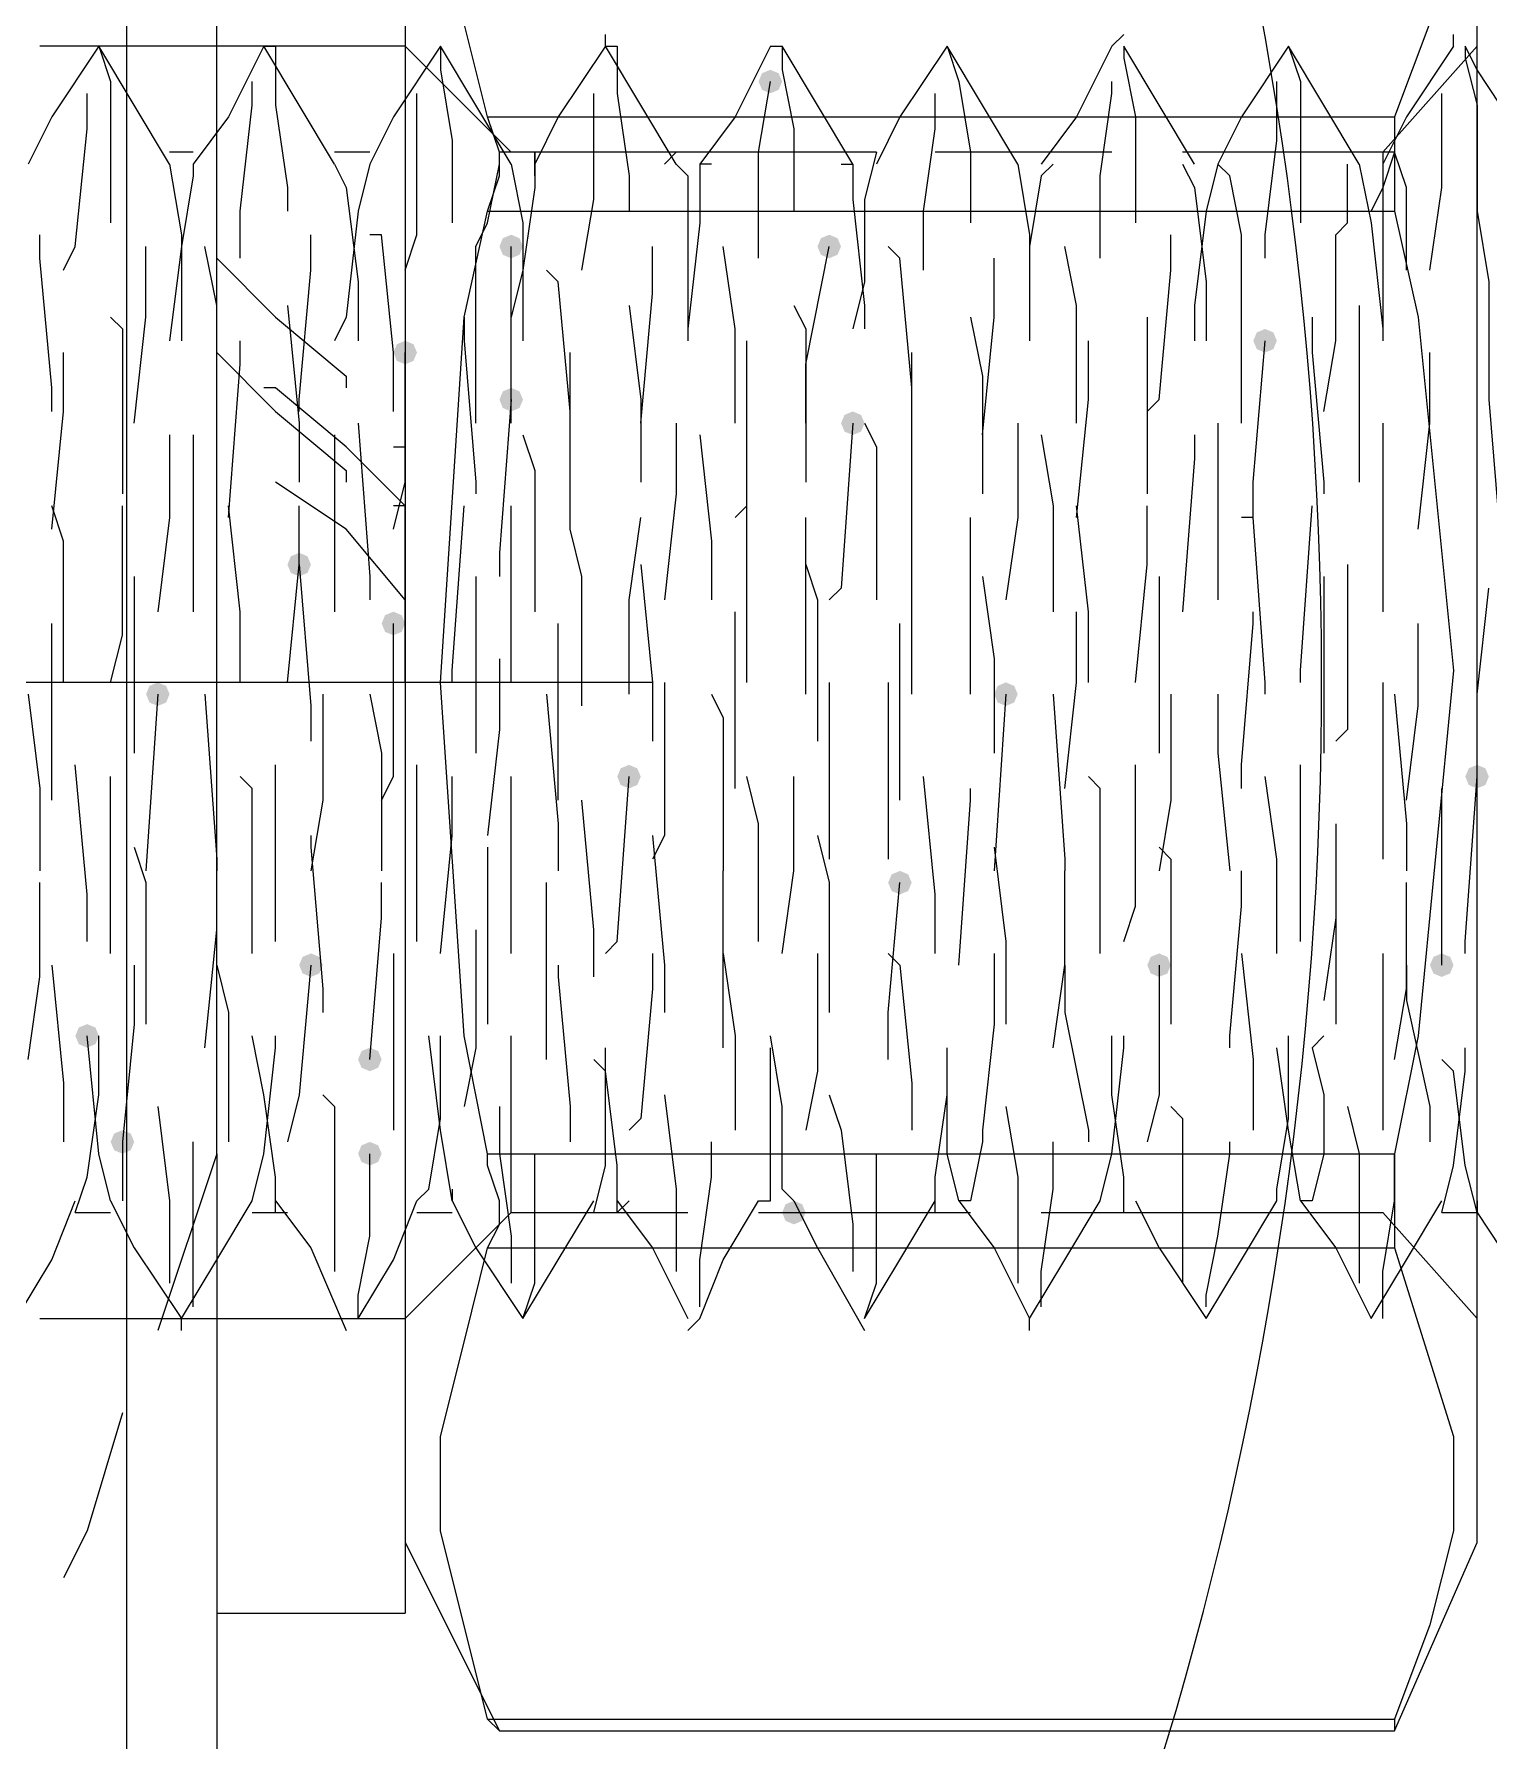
# Model space of a CAD drawing. Header units: millimetres. Extents: x 89051 to 218395, y -330386 to -125649.
# Drawn here: x 92571.98 to 92586.92, y -127031.95 to -127014.42 of the extents above; entities that cross this region are included whole.
import ezdxf

# ---------------------------------------------------------------- set-up
doc = ezdxf.new("R2010")
doc.units = ezdxf.units.MM
doc.header["$LTSCALE"] = 13
for name, pattern in [('1 实线', [0]), ('ACAD_ISO04W100', [30, 24, -3, 0, -3]), ('CENTER', [50.8, 31.75, -6.35, 6.35, -6.35])]:
    doc.linetypes.add(name, pattern=pattern)
doc.layers.get('0').update_dxf_attribs({"color": 1, "linetype": 'CENTER'})
doc.layers.add('C00-00-00', color=7, linetype='Continuous')
doc.layers.add('标注、文本', color=3, linetype='Continuous', lineweight=25)

msp = doc.modelspace()

# ---------------------------------------------------------------- hatches: boundary and pattern name
at = {"layer": 'C00-00-00'}
h = msp.add_hatch(color=256, dxfattribs=at)
h.dxf.hatch_style = 2
h.paths.add_polyline_path([(92579.663, -127014.906), (92579.627, -127014.991), (92579.542, -127015.027), (92579.456, -127014.991), (92579.421, -127014.906), (92579.456, -127014.82), (92579.542, -127014.785), (92579.627, -127014.82)])
h = msp.add_hatch(color=256, dxfattribs=at)
h.dxf.hatch_style = 2
h.paths.add_polyline_path([(92577.001, -127016.6), (92576.965, -127016.685), (92576.88, -127016.721), (92576.794, -127016.685), (92576.759, -127016.6), (92576.794, -127016.515), (92576.88, -127016.479), (92576.965, -127016.515)])
h = msp.add_hatch(color=256, dxfattribs=at)
h.dxf.hatch_style = 2
h.paths.add_polyline_path([(92580.268, -127016.6), (92580.232, -127016.685), (92580.147, -127016.721), (92580.061, -127016.685), (92580.026, -127016.6), (92580.061, -127016.515), (92580.147, -127016.479), (92580.232, -127016.515)])
h = msp.add_hatch(color=256, dxfattribs=at)
h.dxf.hatch_style = 2
h.paths.add_polyline_path([(92584.745, -127017.568), (92584.71, -127017.654), (92584.624, -127017.689), (92584.539, -127017.654), (92584.503, -127017.568), (92584.539, -127017.483), (92584.624, -127017.447), (92584.71, -127017.483)])
h = msp.add_hatch(color=256, dxfattribs=at)
h.dxf.hatch_style = 2
h.paths.add_polyline_path([(92575.912, -127017.689), (92575.876, -127017.775), (92575.791, -127017.81), (92575.705, -127017.775), (92575.67, -127017.689), (92575.705, -127017.604), (92575.791, -127017.568), (92575.876, -127017.604)])
h = msp.add_hatch(color=256, dxfattribs=at)
h.dxf.hatch_style = 2
h.paths.add_polyline_path([(92577.001, -127018.173), (92576.965, -127018.259), (92576.88, -127018.294), (92576.794, -127018.259), (92576.759, -127018.173), (92576.794, -127018.088), (92576.88, -127018.052), (92576.965, -127018.088)])
h = msp.add_hatch(color=256, dxfattribs=at)
h.dxf.hatch_style = 2
h.paths.add_polyline_path([(92580.51, -127018.415), (92580.474, -127018.501), (92580.389, -127018.536), (92580.304, -127018.501), (92580.268, -127018.415), (92580.304, -127018.33), (92580.389, -127018.294), (92580.474, -127018.33)])
h = msp.add_hatch(color=256, dxfattribs=at)
h.dxf.hatch_style = 2
h.paths.add_polyline_path([(92574.823, -127019.867), (92574.787, -127019.953), (92574.702, -127019.988), (92574.616, -127019.953), (92574.581, -127019.867), (92574.616, -127019.782), (92574.702, -127019.746), (92574.787, -127019.782)])
h = msp.add_hatch(color=256, dxfattribs=at)
h.dxf.hatch_style = 2
h.paths.add_polyline_path([(92575.791, -127020.472), (92575.755, -127020.558), (92575.67, -127020.593), (92575.584, -127020.558), (92575.549, -127020.472), (92575.584, -127020.387), (92575.67, -127020.351), (92575.755, -127020.387)])
h = msp.add_hatch(color=256, dxfattribs=at)
h.dxf.hatch_style = 2
h.paths.add_polyline_path([(92573.37, -127021.198), (92573.335, -127021.284), (92573.249, -127021.319), (92573.164, -127021.284), (92573.129, -127021.198), (92573.164, -127021.113), (92573.249, -127021.077), (92573.335, -127021.113)])
h = msp.add_hatch(color=256, dxfattribs=at)
h.dxf.hatch_style = 2
h.paths.add_polyline_path([(92582.083, -127021.198), (92582.047, -127021.284), (92581.962, -127021.319), (92581.877, -127021.284), (92581.841, -127021.198), (92581.877, -127021.113), (92581.962, -127021.077), (92582.047, -127021.113)])
h = msp.add_hatch(color=256, dxfattribs=at)
h.dxf.hatch_style = 2
h.paths.add_polyline_path([(92578.211, -127022.045), (92578.175, -127022.131), (92578.09, -127022.166), (92578.004, -127022.131), (92577.969, -127022.045), (92578.004, -127021.96), (92578.09, -127021.924), (92578.175, -127021.96)])
h = msp.add_hatch(color=256, dxfattribs=at)
h.dxf.hatch_style = 2
h.paths.add_polyline_path([(92586.923, -127022.045), (92586.888, -127022.131), (92586.802, -127022.166), (92586.717, -127022.131), (92586.681, -127022.045), (92586.717, -127021.96), (92586.802, -127021.924), (92586.888, -127021.96)])
h = msp.add_hatch(color=256, dxfattribs=at)
h.dxf.hatch_style = 2
h.paths.add_polyline_path([(92580.994, -127023.134), (92580.958, -127023.22), (92580.873, -127023.255), (92580.788, -127023.22), (92580.752, -127023.134), (92580.788, -127023.049), (92580.873, -127023.013), (92580.958, -127023.049)])
h = msp.add_hatch(color=256, dxfattribs=at)
h.dxf.hatch_style = 2
h.paths.add_polyline_path([(92574.944, -127023.981), (92574.908, -127024.067), (92574.823, -127024.102), (92574.737, -127024.067), (92574.702, -127023.981), (92574.737, -127023.896), (92574.823, -127023.861), (92574.908, -127023.896)])
h = msp.add_hatch(color=256, dxfattribs=at)
h.dxf.hatch_style = 2
h.paths.add_polyline_path([(92583.656, -127023.981), (92583.621, -127024.067), (92583.535, -127024.102), (92583.45, -127024.067), (92583.414, -127023.981), (92583.45, -127023.896), (92583.535, -127023.861), (92583.621, -127023.896)])
h = msp.add_hatch(color=256, dxfattribs=at)
h.dxf.hatch_style = 2
h.paths.add_polyline_path([(92586.56, -127023.981), (92586.525, -127024.067), (92586.439, -127024.102), (92586.354, -127024.067), (92586.318, -127023.981), (92586.354, -127023.896), (92586.439, -127023.861), (92586.525, -127023.896)])
h = msp.add_hatch(color=256, dxfattribs=at)
h.dxf.hatch_style = 2
h.paths.add_polyline_path([(92572.644, -127024.708), (92572.609, -127024.793), (92572.523, -127024.829), (92572.438, -127024.793), (92572.402, -127024.708), (92572.438, -127024.622), (92572.523, -127024.587), (92572.609, -127024.622)])
h = msp.add_hatch(color=256, dxfattribs=at)
h.dxf.hatch_style = 2
h.paths.add_polyline_path([(92575.549, -127024.95), (92575.513, -127025.035), (92575.428, -127025.071), (92575.342, -127025.035), (92575.307, -127024.95), (92575.342, -127024.864), (92575.428, -127024.829), (92575.513, -127024.864)])
h = msp.add_hatch(color=256, dxfattribs=at)
h.dxf.hatch_style = 2
h.paths.add_polyline_path([(92573.007, -127025.797), (92572.972, -127025.882), (92572.886, -127025.918), (92572.801, -127025.882), (92572.765, -127025.797), (92572.801, -127025.711), (92572.886, -127025.676), (92572.972, -127025.711)])
h = msp.add_hatch(color=256, dxfattribs=at)
h.dxf.hatch_style = 2
h.paths.add_polyline_path([(92575.549, -127025.918), (92575.513, -127026.003), (92575.428, -127026.039), (92575.342, -127026.003), (92575.307, -127025.918), (92575.342, -127025.832), (92575.428, -127025.797), (92575.513, -127025.832)])
h = msp.add_hatch(color=256, dxfattribs=at)
h.dxf.hatch_style = 2
h.paths.add_polyline_path([(92579.905, -127026.523), (92579.869, -127026.608), (92579.784, -127026.644), (92579.698, -127026.608), (92579.663, -127026.523), (92579.698, -127026.437), (92579.784, -127026.402), (92579.869, -127026.437)])

# ---------------------------------------------------------------- linework, layer by layer
at = {"color": 7, "linetype": '1 实线', "lineweight": 0}
for centre, major_axis, ratio, start_param, end_param in [((92568.998, -127021.077), (0, 45.983), 0.866025, 2.304713, 7.120065), ((92572.931, -127021.077), (0, 45.983), 0.866025, 3.141593, 6.283185), ((92553.767, -127021.077), (0, -34.608), 0.908418, 5.225125, 10.48821), ((92565.852, -127021.077), (0, -34.608), 0.908418, 6.283185, 9.424778)]:
    msp.add_ellipse(centre, major_axis=major_axis, ratio=ratio, start_param=start_param, end_param=end_param, dxfattribs=at)
at = {"layer": 'C00-00-00', "lineweight": 15}
for points in [[(92576.638, -127015.269), (92576.154, -127013.333), (92576.154, -127012.365), (92576.396, -127011.397), (92576.638, -127010.429)], [(92585.955, -127010.429), (92586.56, -127012.365), (92586.56, -127013.333), (92586.318, -127014.301), (92585.955, -127015.269)], [(92573.855, -127025.918), (92573.855, -127010.671)], [(92575.791, -127011.518), (92575.791, -127011.881), (92575.791, -127012.365), (92575.791, -127012.97), (92575.791, -127013.817), (92575.791, -127014.785), (92575.791, -127015.874), (92575.791, -127017.084), (92575.791, -127018.415), (92575.791, -127019.746), (92575.791, -127021.077), (92575.791, -127022.529), (92575.791, -127023.86), (92575.791, -127025.192), (92575.791, -127026.402), (92575.791, -127027.491), (92575.791, -127028.459), (92575.791, -127029.185), (92575.791, -127029.911), (92575.791, -127030.395), (92575.791, -127030.637)], [(92586.802, -127029.911), (92586.802, -127029.79), (92586.802, -127029.548), (92586.802, -127029.064), (92586.802, -127028.338), (92586.802, -127027.612), (92586.802, -127026.644), (92586.802, -127025.555), (92586.802, -127024.345), (92586.802, -127023.013), (92586.802, -127021.682), (92586.802, -127020.472), (92586.802, -127019.141), (92586.802, -127017.81), (92586.802, -127016.6), (92586.802, -127015.511), (92586.802, -127014.543), (92586.802, -127013.817), (92586.802, -127013.091), (92586.802, -127012.607), (92586.802, -127012.365), (92586.802, -127012.244)], [(92577.848, -127014.543), (92577.848, -127014.422)], [(92583.051, -127014.543), (92583.172, -127014.422)], [(92586.56, -127014.543), (92586.56, -127014.422)], [(92573.855, -127014.543), (92572.039, -127014.543)], [(92572.644, -127014.543), (92572.16, -127015.269)], [(92572.644, -127014.543), (92572.765, -127014.906)], [(92573.007, -127015.148), (92572.644, -127014.543)], [(92573.976, -127014.543), (92573.855, -127014.543)], [(92575.791, -127014.543), (92573.976, -127014.543)], [(92574.339, -127014.543), (92573.976, -127015.269)], [(92574.339, -127014.543), (92574.46, -127014.543)], [(92574.702, -127015.148), (92574.339, -127014.543)], [(92574.46, -127014.543), (92574.46, -127015.148)], [(92576.154, -127014.543), (92575.67, -127015.269)], [(92576.88, -127015.632), (92575.791, -127014.543)], [(92576.154, -127014.543), (92576.154, -127014.785)], [(92576.517, -127015.148), (92576.154, -127014.543)], [(92577.848, -127014.543), (92577.364, -127015.269)], [(92577.848, -127014.543), (92577.969, -127014.543)], [(92578.211, -127015.148), (92577.848, -127014.543)], [(92577.969, -127014.543), (92577.969, -127015.027)], [(92579.542, -127014.543), (92579.179, -127015.269)], [(92579.542, -127014.543), (92579.663, -127014.543)], [(92579.663, -127014.543), (92579.663, -127014.785)], [(92580.026, -127015.148), (92579.663, -127014.543)], [(92581.357, -127014.543), (92580.873, -127015.269)], [(92581.357, -127014.543), (92581.478, -127014.906)], [(92581.72, -127015.148), (92581.357, -127014.543)], [(92583.051, -127014.543), (92582.688, -127015.269)], [(92583.172, -127014.543), (92583.172, -127014.664)], [(92583.535, -127015.148), (92583.172, -127014.543)], [(92583.172, -127014.664), (92583.293, -127015.269)], [(92584.866, -127014.543), (92584.382, -127015.269)], [(92584.866, -127014.543), (92584.987, -127014.906)], [(92585.229, -127015.148), (92584.866, -127014.543)], [(92586.802, -127014.543), (92585.834, -127015.632)], [(92586.56, -127014.543), (92586.076, -127015.269)], [(92586.681, -127014.543), (92586.681, -127014.664)], [(92586.802, -127014.785), (92586.681, -127014.543)], [(92586.681, -127014.664), (92586.802, -127015.148)], [(92576.154, -127014.785), (92576.275, -127015.511)], [(92579.663, -127014.785), (92579.784, -127015.39)], [(92587.286, -127015.753), (92587.044, -127015.148), (92586.802, -127014.785)], [(92572.523, -127015.39), (92572.523, -127015.027)], [(92572.765, -127014.906), (92572.765, -127015.995)], [(92574.218, -127015.148), (92574.218, -127014.906)], [(92575.912, -127015.511), (92575.912, -127015.027)], [(92577.727, -127015.269), (92577.727, -127015.027)], [(92577.969, -127015.027), (92578.09, -127015.874)], [(92579.421, -127015.632), (92579.542, -127014.906)], [(92581.236, -127015.39), (92581.236, -127015.027)], [(92581.478, -127014.906), (92581.599, -127015.632)], [(92582.93, -127015.874), (92583.051, -127015.027)], [(92583.051, -127015.027), (92583.051, -127014.906)], [(92584.745, -127015.511), (92584.745, -127014.906)], [(92584.987, -127014.906), (92584.987, -127015.511)], [(92586.439, -127015.148), (92586.439, -127015.027)], [(92573.371, -127015.753), (92573.007, -127015.148)], [(92574.097, -127016.237), (92574.218, -127015.148)], [(92574.46, -127015.148), (92574.581, -127015.995)], [(92575.065, -127015.753), (92574.702, -127015.148)], [(92576.88, -127015.753), (92576.517, -127015.148)], [(92578.574, -127015.753), (92578.211, -127015.148)], [(92580.389, -127015.753), (92580.026, -127015.148)], [(92582.083, -127015.753), (92581.72, -127015.148)], [(92583.898, -127015.753), (92583.535, -127015.148)], [(92585.592, -127015.753), (92585.229, -127015.148)], [(92586.439, -127015.995), (92586.439, -127015.148)], [(92586.802, -127015.148), (92586.802, -127015.874)], [(92572.16, -127015.269), (92571.918, -127015.753)], [(92572.402, -127016.6), (92572.523, -127015.39)], [(92573.976, -127015.269), (92573.613, -127015.753)], [(92575.67, -127015.269), (92575.428, -127015.753)], [(92576.638, -127015.269), (92578.453, -127015.269)], [(92576.638, -127016.237), (92576.759, -127015.874), (92576.759, -127015.632), (92576.638, -127015.269)], [(92576.638, -127015.269), (92585.955, -127015.269)], [(92577.364, -127015.269), (92577.122, -127015.753)], [(92577.727, -127016.116), (92577.727, -127015.269)], [(92579.179, -127015.269), (92578.816, -127015.753)], [(92579.3, -127015.269), (92581.115, -127015.269)], [(92579.784, -127015.39), (92579.784, -127016.237)], [(92580.873, -127015.269), (92580.631, -127015.753)], [(92581.115, -127016.237), (92581.236, -127015.39)], [(92582.083, -127015.269), (92583.898, -127015.269)], [(92582.688, -127015.269), (92582.325, -127015.753)], [(92583.293, -127015.269), (92583.293, -127016.116)], [(92584.14, -127015.269), (92584.745, -127015.269)], [(92584.382, -127015.269), (92584.14, -127015.753)], [(92584.745, -127015.269), (92585.955, -127015.269)], [(92586.076, -127015.269), (92585.834, -127015.753)], [(92585.955, -127015.269), (92585.955, -127015.511), (92585.955, -127015.753), (92585.955, -127016.116), (92585.955, -127016.237)], [(92575.912, -127016.479), (92575.912, -127015.511)], [(92576.275, -127015.511), (92576.275, -127016.358)], [(92584.624, -127016.479), (92584.745, -127015.511)], [(92584.987, -127015.511), (92584.987, -127016.358)], [(92573.613, -127015.632), (92573.371, -127015.632)], [(92573.371, -127015.753), (92573.492, -127016.479)], [(92573.613, -127015.753), (92573.613, -127015.874)], [(92575.428, -127015.632), (92575.065, -127015.632)], [(92575.065, -127015.753), (92575.186, -127015.995)], [(92575.428, -127015.753), (92575.307, -127016.237)], [(92576.638, -127016.358), (92576.759, -127015.753)], [(92577.122, -127015.632), (92576.759, -127015.632)], [(92578.574, -127015.632), (92576.88, -127015.632)], [(92576.88, -127015.753), (92577.001, -127016.358)], [(92577.122, -127015.874), (92577.122, -127015.632)], [(92577.122, -127015.632), (92577.122, -127015.995)], [(92578.453, -127015.753), (92578.574, -127015.632)], [(92580.389, -127015.632), (92578.574, -127015.632)], [(92578.937, -127015.632), (92578.574, -127015.632)], [(92578.574, -127015.753), (92578.695, -127015.874)], [(92578.937, -127015.753), (92578.816, -127015.753)], [(92578.816, -127015.753), (92578.816, -127016.358)], [(92579.421, -127016.721), (92579.421, -127015.632)], [(92580.631, -127015.632), (92580.268, -127015.632)], [(92580.268, -127015.753), (92580.389, -127015.753)], [(92580.389, -127015.753), (92580.389, -127016.116)], [(92580.631, -127015.632), (92580.51, -127016.116)], [(92583.051, -127015.632), (92581.236, -127015.632)], [(92581.599, -127015.632), (92581.599, -127016.358)], [(92582.446, -127015.632), (92582.083, -127015.632)], [(92582.083, -127015.753), (92582.204, -127016.479)], [(92582.446, -127015.753), (92582.325, -127015.874)], [(92584.14, -127015.632), (92583.777, -127015.632)], [(92583.777, -127015.753), (92583.898, -127015.995)], [(92585.834, -127015.632), (92584.019, -127015.632)], [(92584.14, -127015.753), (92584.019, -127016.237)], [(92584.261, -127015.874), (92584.14, -127015.753)], [(92585.471, -127016.358), (92585.471, -127015.753)], [(92585.955, -127015.632), (92585.592, -127015.632)], [(92585.592, -127015.753), (92585.713, -127016.358)], [(92585.834, -127015.632), (92585.834, -127015.753)], [(92585.955, -127015.632), (92585.834, -127015.995)], [(92585.834, -127015.753), (92585.834, -127016.116)], [(92586.076, -127015.995), (92585.955, -127015.632)], [(92573.613, -127015.874), (92573.492, -127016.6)], [(92578.09, -127015.874), (92578.09, -127016.237)], [(92578.695, -127015.874), (92578.695, -127016.721)], [(92582.325, -127015.874), (92582.204, -127016.6)], [(92582.93, -127016.721), (92582.93, -127015.874)], [(92584.382, -127016.479), (92584.261, -127015.874)], [(92586.802, -127015.874), (92586.802, -127016.237)], [(92572.765, -127015.995), (92572.765, -127016.358)], [(92574.581, -127015.995), (92574.581, -127016.237)], [(92575.186, -127015.995), (92575.307, -127016.963)], [(92577.122, -127015.995), (92577.001, -127016.842)], [(92583.898, -127015.995), (92584.019, -127016.963)], [(92585.834, -127015.995), (92585.713, -127016.237)], [(92586.076, -127016.842), (92586.076, -127015.995)], [(92586.318, -127016.842), (92586.439, -127015.995)], [(92574.097, -127016.721), (92574.097, -127016.237)], [(92575.307, -127016.237), (92575.186, -127017.326)], [(92576.638, -127025.918), (92576.396, -127024.708), (92576.154, -127021.077), (92576.396, -127017.326), (92576.638, -127016.237)], [(92576.638, -127016.237), (92578.453, -127016.237)], [(92576.638, -127016.237), (92585.955, -127016.237)], [(92577.606, -127016.842), (92577.727, -127016.116)], [(92579.3, -127016.237), (92581.115, -127016.237)], [(92580.389, -127016.116), (92580.51, -127017.205)], [(92580.51, -127016.116), (92580.51, -127016.963)], [(92581.115, -127016.842), (92581.115, -127016.237)], [(92582.083, -127016.237), (92583.898, -127016.237)], [(92583.293, -127016.116), (92583.293, -127016.358)], [(92584.019, -127016.237), (92583.898, -127017.205)], [(92584.14, -127016.237), (92584.745, -127016.237)], [(92584.745, -127016.237), (92585.955, -127016.237)], [(92585.834, -127016.116), (92585.834, -127016.6)], [(92585.955, -127016.237), (92586.197, -127017.326), (92586.56, -127020.956), (92586.197, -127024.708), (92585.955, -127025.918)], [(92586.802, -127016.237), (92586.923, -127016.963), (92586.923, -127018.173), (92587.044, -127019.625), (92587.044, -127021.077), (92587.165, -127022.65), (92587.165, -127023.981), (92587.286, -127025.313), (92587.286, -127026.281), (92587.407, -127027.128), (92587.407, -127027.612), (92587.528, -127027.612)], [(92576.517, -127016.6), (92576.638, -127016.358)], [(92577.001, -127016.358), (92577.001, -127017.447)], [(92578.816, -127016.358), (92578.695, -127017.447)], [(92585.35, -127016.479), (92585.471, -127016.358)], [(92585.713, -127016.358), (92585.834, -127017.447)], [(92572.039, -127016.721), (92572.039, -127016.479)], [(92572.281, -127016.842), (92572.402, -127016.6)], [(92573.128, -127017.326), (92573.128, -127016.6)], [(92573.492, -127016.6), (92573.371, -127017.568)], [(92573.492, -127016.479), (92573.492, -127017.568)], [(92573.855, -127017.205), (92573.734, -127016.6)], [(92574.823, -127016.842), (92574.823, -127016.479)], [(92575.549, -127016.479), (92575.428, -127016.479)], [(92575.67, -127017.689), (92575.549, -127016.479)], [(92575.791, -127016.842), (92575.912, -127016.479)], [(92576.517, -127017.568), (92576.517, -127016.6)], [(92576.88, -127017.326), (92576.88, -127016.6)], [(92578.332, -127017.084), (92578.332, -127016.6)], [(92579.179, -127017.447), (92579.058, -127016.6)], [(92579.905, -127017.81), (92580.147, -127016.6)], [(92580.873, -127016.721), (92580.752, -127016.6)], [(92582.204, -127016.479), (92582.204, -127017.568)], [(92582.204, -127016.6), (92582.204, -127017.568)], [(92582.688, -127017.205), (92582.567, -127016.6)], [(92583.656, -127016.842), (92583.656, -127016.479)], [(92584.382, -127016.6), (92584.382, -127016.479)], [(92584.382, -127017.689), (92584.382, -127016.6)], [(92584.624, -127016.721), (92584.624, -127016.479)], [(92585.35, -127017.568), (92585.35, -127016.479)], [(92585.834, -127016.6), (92585.834, -127017.326)], [(92572.16, -127018.052), (92572.039, -127016.721)], [(92573.855, -127016.721), (92574.46, -127017.326)], [(92578.695, -127016.721), (92578.695, -127017.568)], [(92580.994, -127018.052), (92580.873, -127016.721)], [(92581.841, -127017.326), (92581.841, -127016.721)], [(92574.702, -127018.173), (92574.823, -127016.842)], [(92575.307, -127016.963), (92575.307, -127017.568)], [(92577.001, -127016.842), (92576.88, -127017.326)], [(92577.364, -127016.963), (92577.243, -127016.842)], [(92577.485, -127018.294), (92577.364, -127016.963)], [(92580.51, -127016.963), (92580.389, -127017.447)], [(92583.535, -127018.173), (92583.656, -127016.842)], [(92584.019, -127016.963), (92584.019, -127017.568)], [(92578.211, -127018.415), (92578.332, -127017.084)], [(92572.765, -127017.326), (92572.886, -127017.447)], [(92573.007, -127018.415), (92573.128, -127017.326)], [(92573.855, -127018.415), (92573.855, -127017.205)], [(92574.46, -127017.326), (92575.186, -127017.931)], [(92574.581, -127017.205), (92574.702, -127018.415)], [(92575.186, -127017.326), (92575.065, -127017.568)], [(92576.396, -127017.326), (92576.396, -127017.568)], [(92576.88, -127018.052), (92576.88, -127017.326)], [(92578.09, -127017.205), (92578.211, -127018.173)], [(92579.784, -127017.205), (92579.905, -127017.447)], [(92580.51, -127017.205), (92580.51, -127017.447)], [(92581.599, -127017.326), (92581.72, -127017.931)], [(92581.72, -127018.536), (92581.841, -127017.326)], [(92582.688, -127018.415), (92582.688, -127017.205)], [(92583.414, -127017.326), (92583.414, -127018.415)], [(92583.898, -127017.205), (92583.898, -127017.568)], [(92585.108, -127017.326), (92585.108, -127017.689)], [(92585.592, -127017.205), (92585.592, -127018.052)], [(92585.834, -127017.326), (92585.834, -127017.447)], [(92572.886, -127017.447), (92572.886, -127019.141)], [(92577.001, -127017.447), (92577.001, -127017.568)], [(92579.179, -127018.415), (92579.179, -127017.447)], [(92579.905, -127017.447), (92579.905, -127018.778)], [(92585.834, -127017.447), (92585.834, -127017.568)], [(92572.281, -127018.294), (92572.281, -127017.689)], [(92573.855, -127017.689), (92574.46, -127018.294)], [(92574.097, -127017.81), (92574.097, -127017.568)], [(92575.67, -127018.294), (92575.67, -127017.689)], [(92575.791, -127019.02), (92575.791, -127017.689)], [(92576.396, -127017.568), (92576.517, -127019.02)], [(92576.517, -127018.415), (92576.517, -127017.568)], [(92577.485, -127018.415), (92577.485, -127017.689)], [(92579.3, -127017.931), (92579.3, -127017.568)], [(92580.994, -127018.778), (92580.994, -127017.689)], [(92582.809, -127018.173), (92582.809, -127017.568)], [(92584.382, -127018.415), (92584.382, -127017.689)], [(92584.503, -127019.02), (92584.624, -127017.568)], [(92585.108, -127017.689), (92585.229, -127019.02)], [(92585.229, -127018.294), (92585.35, -127017.568)], [(92586.318, -127018.415), (92586.318, -127017.689)], [(92573.976, -127019.383), (92574.097, -127017.81)], [(92579.905, -127018.415), (92579.905, -127017.81)], [(92575.186, -127017.931), (92575.186, -127018.052)], [(92579.3, -127019.262), (92579.3, -127017.931)], [(92581.72, -127017.931), (92581.72, -127019.141)], [(92572.16, -127018.294), (92572.16, -127018.052)], [(92574.46, -127018.052), (92574.339, -127018.052)], [(92575.186, -127018.657), (92574.46, -127018.052)], [(92574.702, -127018.294), (92574.702, -127018.173)], [(92576.88, -127018.173), (92576.759, -127019.746)], [(92576.88, -127018.415), (92576.88, -127018.052)], [(92578.211, -127018.173), (92578.211, -127019.02)], [(92580.994, -127018.415), (92580.994, -127018.052)], [(92582.688, -127019.383), (92582.809, -127018.173)], [(92583.414, -127018.294), (92583.535, -127018.173)], [(92585.592, -127018.052), (92585.592, -127019.02)], [(92572.16, -127019.504), (92572.281, -127018.294)], [(92573.855, -127018.415), (92573.855, -127018.294)], [(92574.46, -127018.294), (92575.186, -127018.899)], [(92577.485, -127018.657), (92577.485, -127018.294)], [(92573.371, -127018.536), (92573.371, -127019.383)], [(92573.613, -127018.536), (92573.613, -127019.262)], [(92574.702, -127018.415), (92574.702, -127019.02)], [(92575.065, -127018.536), (92575.065, -127018.778)], [(92575.307, -127018.415), (92575.428, -127019.988)], [(92577.001, -127018.536), (92577.122, -127018.899)], [(92577.485, -127019.504), (92577.485, -127018.415)], [(92578.574, -127018.415), (92578.574, -127019.141)], [(92578.816, -127018.536), (92578.937, -127019.625)], [(92580.389, -127018.415), (92580.268, -127020.109)], [(92580.51, -127018.415), (92580.631, -127018.657)], [(92582.083, -127018.415), (92582.083, -127019.383)], [(92582.325, -127018.536), (92582.446, -127019.262)], [(92583.414, -127018.415), (92583.414, -127019.141)], [(92583.898, -127018.536), (92583.898, -127018.778)], [(92584.14, -127018.415), (92584.14, -127019.988)], [(92585.834, -127018.415), (92585.834, -127019.02)], [(92585.834, -127018.536), (92585.834, -127018.899)], [(92586.197, -127019.504), (92586.318, -127018.415)], [(92575.791, -127019.262), (92575.186, -127018.657)], [(92575.67, -127018.657), (92575.791, -127018.657)], [(92580.631, -127018.657), (92580.631, -127020.23)], [(92575.065, -127018.778), (92575.065, -127020.351)], [(92575.186, -127018.899), (92575.186, -127019.02)], [(92577.122, -127018.899), (92577.122, -127020.351)], [(92579.905, -127018.778), (92579.905, -127019.02)], [(92580.994, -127019.504), (92580.994, -127018.778)], [(92583.898, -127018.778), (92583.777, -127020.351)], [(92585.834, -127018.899), (92585.834, -127020.351)], [(92575.186, -127019.504), (92574.46, -127019.02)], [(92575.67, -127019.504), (92575.791, -127019.02)], [(92576.517, -127019.02), (92576.517, -127019.141)], [(92584.503, -127019.383), (92584.503, -127019.02)], [(92585.229, -127019.02), (92585.229, -127019.141)], [(92585.834, -127019.02), (92585.834, -127019.988)], [(92572.281, -127019.625), (92572.16, -127019.262)], [(92572.886, -127020.593), (92572.886, -127019.262)], [(92573.613, -127019.262), (92573.613, -127020.351)], [(92574.097, -127020.351), (92573.976, -127019.262)], [(92574.702, -127019.867), (92574.702, -127019.262)], [(92575.791, -127019.262), (92575.67, -127019.262)], [(92575.791, -127021.077), (92575.791, -127019.262)], [(92576.275, -127020.956), (92576.396, -127019.262)], [(92576.88, -127019.988), (92576.88, -127019.262)], [(92578.574, -127019.141), (92578.453, -127020.23)], [(92579.179, -127019.383), (92579.3, -127019.262)], [(92579.3, -127020.714), (92579.3, -127019.262)], [(92582.446, -127019.262), (92582.446, -127020.351)], [(92582.809, -127020.351), (92582.688, -127019.262)], [(92583.414, -127019.867), (92583.414, -127019.262)], [(92584.987, -127020.956), (92585.108, -127019.262)], [(92573.371, -127019.383), (92573.249, -127020.351)], [(92578.09, -127020.23), (92578.211, -127019.383)], [(92579.905, -127019.504), (92579.905, -127019.383)], [(92580.994, -127019.625), (92580.994, -127019.383)], [(92581.599, -127020.593), (92581.599, -127019.383)], [(92582.083, -127019.383), (92581.962, -127020.23)], [(92584.503, -127019.383), (92584.382, -127019.383)], [(92584.624, -127021.077), (92584.503, -127019.383)], [(92575.791, -127020.23), (92575.186, -127019.504)], [(92577.606, -127019.988), (92577.485, -127019.504)], [(92579.905, -127021.198), (92579.905, -127019.504)], [(92572.281, -127021.077), (92572.281, -127019.625)], [(92576.759, -127019.746), (92576.759, -127019.988)], [(92578.937, -127019.625), (92578.937, -127020.23)], [(92580.994, -127021.198), (92580.994, -127019.625)], [(92574.581, -127021.077), (92574.702, -127019.867)], [(92574.702, -127019.867), (92574.823, -127021.319)], [(92578.211, -127019.867), (92578.332, -127021.077)], [(92579.905, -127019.867), (92580.026, -127020.23)], [(92583.293, -127021.077), (92583.414, -127019.867)], [(92585.471, -127019.867), (92585.471, -127021.561)], [(92573.007, -127019.988), (92573.007, -127021.198)], [(92575.428, -127019.988), (92575.428, -127020.23)], [(92576.517, -127019.988), (92576.517, -127020.472)], [(92576.88, -127021.077), (92576.88, -127019.988)], [(92577.606, -127021.319), (92577.606, -127019.988)], [(92580.268, -127020.109), (92580.147, -127020.23)], [(92581.72, -127019.988), (92581.841, -127020.835)], [(92583.535, -127019.988), (92583.535, -127021.44)], [(92584.14, -127019.988), (92584.14, -127020.23)], [(92585.229, -127019.988), (92585.229, -127020.472)], [(92585.834, -127019.988), (92585.834, -127020.23)], [(92586.802, -127021.198), (92586.923, -127020.109)], [(92578.09, -127021.198), (92578.09, -127020.23)], [(92580.026, -127020.23), (92580.026, -127021.682)], [(92572.16, -127022.287), (92572.16, -127020.472)], [(92573.855, -127021.682), (92573.855, -127020.351)], [(92574.097, -127021.077), (92574.097, -127020.351)], [(92575.67, -127022.045), (92575.67, -127020.472)], [(92576.517, -127020.472), (92576.517, -127021.803)], [(92577.364, -127021.44), (92577.364, -127020.472)], [(92579.179, -127020.835), (92579.179, -127020.351)], [(92580.873, -127021.682), (92580.873, -127020.472)], [(92582.688, -127021.077), (92582.688, -127020.351)], [(92582.809, -127021.077), (92582.809, -127020.351)], [(92584.382, -127021.924), (92584.503, -127020.472)], [(92584.503, -127020.472), (92584.503, -127020.351)], [(92585.229, -127020.472), (92585.229, -127021.803)], [(92586.197, -127021.319), (92586.197, -127020.472)], [(92572.765, -127021.077), (92572.886, -127020.593)], [(92581.599, -127021.198), (92581.599, -127020.593)], [(92576.759, -127020.835), (92576.759, -127021.561)], [(92579.179, -127022.166), (92579.179, -127020.835)], [(92579.3, -127021.077), (92579.3, -127020.714)], [(92581.841, -127020.835), (92581.841, -127021.803)], [(92576.275, -127021.077), (92576.275, -127020.956)], [(92584.987, -127021.077), (92584.987, -127020.956)], [(92578.332, -127021.077), (92578.332, -127021.682)], [(92578.453, -127021.077), (92578.453, -127022.65)], [(92580.147, -127021.077), (92580.147, -127021.924)], [(92580.752, -127021.077), (92580.752, -127022.166)], [(92582.567, -127022.166), (92582.688, -127021.077)], [(92584.624, -127021.198), (92584.624, -127021.077)], [(92585.834, -127021.077), (92585.834, -127022.166)], [(92571.918, -127021.198), (92572.039, -127022.166)], [(92573.007, -127021.198), (92573.007, -127021.803)], [(92573.249, -127021.198), (92573.128, -127023.013)], [(92573.734, -127021.198), (92573.855, -127022.892)], [(92574.823, -127021.319), (92574.823, -127021.682)], [(92574.944, -127021.198), (92574.944, -127022.287)], [(92575.428, -127021.198), (92575.549, -127021.803)], [(92577.243, -127021.198), (92577.364, -127022.529)], [(92578.937, -127021.198), (92579.058, -127021.44)], [(92581.962, -127021.198), (92581.841, -127023.013)], [(92582.446, -127021.198), (92582.567, -127022.892)], [(92583.656, -127021.198), (92583.656, -127022.287)], [(92584.14, -127021.198), (92584.14, -127021.803)], [(92585.955, -127021.198), (92586.076, -127022.529)], [(92586.076, -127022.287), (92586.197, -127021.319)], [(92577.364, -127022.287), (92577.364, -127021.44)], [(92579.058, -127021.44), (92579.058, -127023.013)], [(92583.535, -127021.44), (92583.535, -127021.803)], [(92573.855, -127022.166), (92573.855, -127021.682)], [(92576.759, -127021.561), (92576.638, -127022.65)], [(92580.873, -127022.287), (92580.873, -127021.682)], [(92585.471, -127021.561), (92585.35, -127021.682)], [(92575.549, -127021.803), (92575.549, -127023.013)], [(92584.14, -127021.803), (92584.261, -127023.013)], [(92572.523, -127023.255), (92572.402, -127021.924)], [(92572.765, -127022.408), (92572.765, -127022.045)], [(92574.218, -127022.166), (92574.097, -127022.045)], [(92574.46, -127023.376), (92574.46, -127021.924)], [(92575.549, -127022.287), (92575.67, -127022.045)], [(92575.912, -127022.892), (92575.912, -127021.924)], [(92576.275, -127022.65), (92576.275, -127022.045)], [(92576.88, -127022.166), (92576.88, -127022.045)], [(92577.969, -127023.739), (92578.09, -127022.045)], [(92579.421, -127022.529), (92579.3, -127022.045)], [(92579.784, -127023.013), (92579.784, -127022.045)], [(92580.147, -127021.924), (92580.147, -127022.892)], [(92581.236, -127023.255), (92581.115, -127022.045)], [(92582.93, -127022.166), (92582.809, -127022.045)], [(92583.293, -127023.376), (92583.293, -127021.924)], [(92584.382, -127022.166), (92584.382, -127021.924)], [(92584.745, -127022.892), (92584.624, -127022.045)], [(92584.987, -127022.65), (92584.987, -127021.924)], [(92586.681, -127023.739), (92586.802, -127022.045)], [(92572.039, -127022.166), (92572.039, -127023.013)], [(92574.218, -127023.86), (92574.218, -127022.166)], [(92576.88, -127023.134), (92576.88, -127022.166)], [(92580.752, -127022.166), (92580.752, -127022.892)], [(92581.599, -127022.287), (92581.599, -127022.166)], [(92582.93, -127023.86), (92582.93, -127022.166)], [(92585.834, -127022.166), (92585.834, -127022.892)], [(92586.439, -127023.618), (92586.439, -127022.166)], [(92572.765, -127023.86), (92572.765, -127022.408)], [(92574.944, -127022.287), (92574.823, -127023.013)], [(92577.727, -127023.618), (92577.606, -127022.287)], [(92581.478, -127023.981), (92581.599, -127022.287)], [(92583.656, -127022.287), (92583.535, -127023.013)], [(92577.364, -127022.529), (92577.364, -127023.013)], [(92579.421, -127023.739), (92579.421, -127022.529)], [(92585.35, -127022.529), (92585.35, -127023.497)], [(92586.076, -127022.529), (92586.076, -127023.013)], [(92573.007, -127022.771), (92573.128, -127023.134)], [(92574.823, -127022.65), (92574.823, -127022.771)], [(92574.823, -127022.771), (92574.944, -127024.224)], [(92576.154, -127023.86), (92576.275, -127022.65)], [(92576.638, -127022.771), (92576.638, -127023.376)], [(92578.332, -127022.65), (92578.453, -127023.981)], [(92578.453, -127022.65), (92578.332, -127022.892)], [(92580.026, -127022.65), (92580.147, -127023.134)], [(92581.841, -127022.771), (92581.962, -127023.739)], [(92583.535, -127022.771), (92583.656, -127022.892)], [(92584.987, -127023.739), (92584.987, -127022.65)], [(92585.35, -127022.771), (92585.35, -127023.497)], [(92573.855, -127022.892), (92573.855, -127023.013)], [(92575.912, -127023.739), (92575.912, -127022.892)], [(92582.567, -127022.892), (92582.567, -127023.013)], [(92583.656, -127022.892), (92583.656, -127024.224)], [(92584.745, -127023.86), (92584.745, -127022.892)], [(92573.855, -127023.618), (92573.855, -127023.013)], [(92579.058, -127023.739), (92579.058, -127023.013)], [(92579.663, -127023.86), (92579.784, -127023.013)], [(92582.567, -127023.981), (92582.567, -127023.013)], [(92584.382, -127023.376), (92584.382, -127023.013)], [(92572.039, -127024.102), (92572.039, -127023.134)], [(92572.523, -127023.739), (92572.523, -127023.255)], [(92573.128, -127023.134), (92573.128, -127024.587)], [(92575.549, -127023.497), (92575.549, -127023.134)], [(92576.88, -127023.86), (92576.88, -127023.134)], [(92577.243, -127024.224), (92577.243, -127023.134)], [(92580.147, -127023.134), (92580.147, -127024.466)], [(92580.752, -127024.466), (92580.873, -127023.134)], [(92581.236, -127023.86), (92581.236, -127023.255)], [(92586.076, -127024.224), (92586.076, -127023.134)], [(92574.46, -127023.739), (92574.46, -127023.376)], [(92576.638, -127023.376), (92576.638, -127024.587)], [(92583.172, -127023.739), (92583.293, -127023.376)], [(92584.261, -127024.708), (92584.382, -127023.376)], [(92573.734, -127024.829), (92573.855, -127023.618)], [(92575.428, -127024.95), (92575.549, -127023.497)], [(92576.517, -127023.618), (92576.517, -127024.829)], [(92577.727, -127024.102), (92577.727, -127023.618)], [(92585.35, -127023.497), (92585.229, -127024.345)], [(92585.35, -127023.497), (92585.35, -127024.587)], [(92586.439, -127023.981), (92586.439, -127023.618)], [(92577.848, -127023.86), (92577.969, -127023.739)], [(92579.058, -127024.829), (92579.058, -127023.739)], [(92581.962, -127023.739), (92581.962, -127024.587)], [(92586.681, -127023.86), (92586.681, -127023.739)], [(92572.16, -127023.981), (92572.281, -127025.192)], [(92573.007, -127023.981), (92573.007, -127024.587)], [(92573.855, -127023.981), (92573.976, -127024.466)], [(92574.823, -127023.981), (92574.702, -127025.313)], [(92575.67, -127023.86), (92575.67, -127024.95)], [(92577.364, -127023.981), (92577.364, -127024.102)], [(92578.332, -127023.86), (92578.332, -127024.224)], [(92578.453, -127023.981), (92578.453, -127024.466)], [(92579.058, -127023.86), (92579.179, -127024.708)], [(92580.026, -127023.86), (92580.026, -127025.071)], [(92580.752, -127023.86), (92580.873, -127023.981)], [(92580.873, -127023.981), (92580.994, -127025.192)], [(92581.841, -127023.86), (92581.841, -127024.587)], [(92582.446, -127024.829), (92582.567, -127023.981)], [(92582.567, -127023.981), (92582.567, -127024.466)], [(92583.535, -127023.981), (92583.535, -127025.313)], [(92584.382, -127023.86), (92584.503, -127024.95)], [(92585.834, -127023.86), (92585.834, -127024.102)], [(92586.076, -127023.981), (92586.076, -127024.345)], [(92571.918, -127024.95), (92572.039, -127024.102)], [(92577.364, -127024.102), (92577.485, -127025.434)], [(92585.834, -127024.102), (92585.834, -127024.829)], [(92574.944, -127024.224), (92574.944, -127024.466)], [(92577.243, -127024.95), (92577.243, -127024.224)], [(92578.332, -127024.224), (92578.211, -127025.555)], [(92583.656, -127024.224), (92583.656, -127024.587)], [(92585.955, -127024.95), (92586.076, -127024.224)], [(92586.076, -127024.345), (92586.318, -127025.434)], [(92573.976, -127024.466), (92573.976, -127025.676)], [(92580.752, -127024.95), (92580.752, -127024.466)], [(92582.567, -127024.466), (92582.809, -127025.676)], [(92573.007, -127024.587), (92572.886, -127025.797)], [(92581.841, -127024.587), (92581.72, -127025.676)], [(92572.644, -127025.918), (92572.523, -127024.708)], [(92572.644, -127025.313), (92572.644, -127024.708)], [(92574.339, -127025.313), (92574.218, -127024.708)], [(92574.339, -127025.918), (92574.46, -127024.829)], [(92574.46, -127024.829), (92574.46, -127024.708)], [(92576.154, -127025.676), (92576.033, -127024.708)], [(92576.154, -127025.555), (92576.154, -127024.708)], [(92576.517, -127024.829), (92576.396, -127025.434)], [(92576.88, -127024.829), (92576.88, -127024.708)], [(92576.88, -127025.555), (92576.88, -127024.829)], [(92577.848, -127025.071), (92577.848, -127024.829)], [(92579.179, -127024.708), (92579.179, -127025.676)], [(92579.663, -127025.434), (92579.542, -127024.708)], [(92579.542, -127025.797), (92579.542, -127024.829)], [(92581.357, -127025.918), (92581.357, -127024.829)], [(92581.357, -127025.313), (92581.357, -127024.829)], [(92583.051, -127025.313), (92583.051, -127024.708)], [(92583.051, -127025.918), (92583.172, -127024.829)], [(92583.172, -127024.829), (92583.172, -127024.708)], [(92584.261, -127024.829), (92584.261, -127024.708)], [(92584.866, -127025.676), (92584.745, -127024.829)], [(92584.866, -127025.555), (92584.866, -127024.708)], [(92585.229, -127024.708), (92585.108, -127024.829)], [(92585.108, -127024.829), (92585.229, -127025.313)], [(92585.834, -127024.829), (92585.834, -127025.555)], [(92586.681, -127025.071), (92586.681, -127024.829)], [(92575.67, -127024.95), (92575.67, -127025.676)], [(92577.848, -127025.071), (92577.727, -127024.95)], [(92584.503, -127024.95), (92584.503, -127025.676)], [(92586.56, -127025.071), (92586.439, -127024.95)], [(92572.281, -127025.192), (92572.281, -127025.797)], [(92577.969, -127026.039), (92577.848, -127025.071)], [(92577.848, -127026.039), (92577.848, -127025.071)], [(92580.026, -127025.071), (92579.905, -127025.676)], [(92580.994, -127025.192), (92580.994, -127025.676)], [(92586.681, -127026.039), (92586.56, -127025.071)], [(92586.56, -127026.039), (92586.681, -127025.071)], [(92572.523, -127026.16), (92572.644, -127025.313)], [(92574.46, -127026.16), (92574.339, -127025.313)], [(92574.702, -127025.313), (92574.581, -127025.797)], [(92574.944, -127025.313), (92575.065, -127025.434)], [(92578.453, -127025.313), (92578.574, -127026.281)], [(92580.147, -127025.313), (92580.268, -127025.676)], [(92581.236, -127026.16), (92581.357, -127025.313)], [(92583.172, -127026.16), (92583.051, -127025.313)], [(92583.535, -127025.313), (92583.414, -127025.797)], [(92585.229, -127025.313), (92585.229, -127025.918)], [(92573.249, -127025.434), (92573.371, -127026.402)], [(92575.065, -127025.434), (92575.065, -127026.402)], [(92576.033, -127026.281), (92576.154, -127025.555)], [(92576.759, -127025.434), (92576.759, -127025.918)], [(92576.88, -127026.039), (92576.88, -127025.555)], [(92577.485, -127025.434), (92577.485, -127025.797)], [(92578.211, -127025.555), (92578.09, -127025.676)], [(92579.663, -127026.281), (92579.663, -127025.434)], [(92581.962, -127025.434), (92582.083, -127026.16)], [(92583.656, -127025.434), (92583.777, -127025.555)], [(92583.777, -127025.555), (92583.777, -127026.523)], [(92584.745, -127026.281), (92584.866, -127025.555)], [(92585.471, -127025.434), (92585.592, -127025.918)], [(92585.834, -127025.555), (92585.834, -127025.676)], [(92586.318, -127025.434), (92586.318, -127025.797)], [(92573.976, -127025.676), (92573.976, -127025.797)], [(92576.275, -127026.402), (92576.154, -127025.676)], [(92580.268, -127025.676), (92580.389, -127026.644)], [(92581.72, -127025.676), (92581.72, -127025.797)], [(92582.809, -127025.676), (92582.809, -127025.797)], [(92584.987, -127026.402), (92584.866, -127025.676)], [(92572.765, -127026.402), (92572.644, -127025.918)], [(92572.886, -127025.797), (92572.886, -127026.402)], [(92573.855, -127025.918), (92573.249, -127027.733)], [(92573.613, -127026.644), (92573.613, -127025.797)], [(92573.855, -127025.918), (92573.855, -127028.217), (92573.855, -127030.395), (92573.855, -127031.605), (92573.855, -127032.694), (92573.855, -127033.178), (92573.855, -127033.541)], [(92574.218, -127026.402), (92574.339, -127025.918)], [(92575.428, -127026.765), (92575.428, -127025.918)], [(92576.638, -127025.918), (92578.453, -127025.918)], [(92576.638, -127025.918), (92585.955, -127025.918)], [(92576.638, -127026.886), (92576.759, -127026.644), (92576.759, -127026.402), (92576.638, -127026.039), (92576.638, -127025.918)], [(92576.759, -127025.918), (92576.88, -127026.765)], [(92577.122, -127026.523), (92577.122, -127025.918)], [(92578.937, -127026.16), (92578.937, -127025.797)], [(92579.3, -127025.918), (92581.115, -127025.918)], [(92579.542, -127026.402), (92579.542, -127025.797)], [(92580.631, -127026.644), (92580.631, -127025.918)], [(92581.478, -127026.402), (92581.357, -127025.918)], [(92581.72, -127025.797), (92581.599, -127026.402)], [(92582.083, -127025.918), (92583.898, -127025.918)], [(92582.446, -127026.281), (92582.446, -127025.797)], [(92582.93, -127026.402), (92583.051, -127025.918)], [(92584.14, -127025.918), (92584.745, -127025.918)], [(92584.14, -127026.765), (92584.261, -127025.918)], [(92584.261, -127025.918), (92584.261, -127025.797)], [(92584.745, -127025.918), (92585.955, -127025.918)], [(92585.229, -127025.918), (92585.108, -127026.402)], [(92585.592, -127025.918), (92585.592, -127026.765)], [(92585.955, -127026.402), (92585.955, -127025.918)], [(92585.955, -127025.918), (92585.955, -127026.281), (92585.955, -127026.523), (92585.955, -127026.886)], [(92576.88, -127026.402), (92576.88, -127026.039)], [(92577.727, -127026.523), (92577.848, -127026.039)], [(92577.969, -127026.523), (92577.969, -127026.039)], [(92586.439, -127026.523), (92586.56, -127026.039)], [(92586.802, -127026.523), (92586.681, -127026.039)], [(92572.402, -127026.523), (92572.523, -127026.16)], [(92574.46, -127026.523), (92574.46, -127026.16)], [(92575.912, -127026.402), (92576.033, -127026.281)], [(92576.275, -127026.281), (92576.275, -127026.402)], [(92578.574, -127026.281), (92578.574, -127027.128)], [(92578.816, -127027.007), (92578.937, -127026.16)], [(92579.784, -127026.402), (92579.663, -127026.281)], [(92581.236, -127026.523), (92581.236, -127026.16)], [(92582.083, -127026.16), (92582.083, -127027.007)], [(92582.325, -127027.128), (92582.446, -127026.281)], [(92583.172, -127026.523), (92583.172, -127026.16)], [(92584.745, -127026.402), (92584.745, -127026.281)], [(92572.16, -127027.007), (92572.402, -127026.402)], [(92572.765, -127026.402), (92573.007, -127026.886)], [(92573.371, -127026.402), (92573.371, -127027.249)], [(92573.855, -127027.007), (92574.218, -127026.402)], [(92574.46, -127026.402), (92574.823, -127026.886)], [(92575.065, -127026.402), (92575.065, -127027.128)], [(92575.67, -127027.007), (92575.912, -127026.402)], [(92576.275, -127026.402), (92576.517, -127026.886)], [(92576.88, -127026.523), (92576.88, -127026.402)], [(92576.88, -127026.523), (92576.88, -127026.402)], [(92577.364, -127027.007), (92577.727, -127026.402)], [(92578.09, -127026.402), (92577.969, -127026.523)], [(92577.969, -127026.402), (92578.332, -127026.886)], [(92579.058, -127027.007), (92579.421, -127026.402)], [(92579.421, -127026.402), (92579.542, -127026.402)], [(92579.784, -127026.402), (92580.026, -127026.886)], [(92580.873, -127027.007), (92581.236, -127026.402)], [(92581.599, -127026.402), (92581.478, -127026.402)], [(92581.478, -127026.402), (92581.841, -127026.886)], [(92582.567, -127027.007), (92582.93, -127026.402)], [(92583.293, -127026.402), (92583.535, -127026.886)], [(92584.382, -127027.007), (92584.745, -127026.402)], [(92585.108, -127026.402), (92584.987, -127026.402)], [(92584.987, -127026.402), (92585.35, -127026.886)], [(92585.834, -127027.128), (92585.955, -127026.402)], [(92586.076, -127027.007), (92586.439, -127026.402)], [(92586.802, -127026.402), (92586.802, -127026.523)], [(92586.802, -127026.402), (92586.802, -127026.523)], [(92572.402, -127026.523), (92572.765, -127026.523)], [(92574.218, -127026.523), (92574.581, -127026.523)], [(92575.791, -127027.612), (92576.88, -127026.523)], [(92575.912, -127026.523), (92576.275, -127026.523)], [(92576.88, -127026.523), (92578.695, -127026.523)], [(92577.122, -127027.249), (92577.122, -127026.523)], [(92577.727, -127026.523), (92578.09, -127026.523)], [(92579.421, -127026.523), (92579.784, -127026.523)], [(92579.542, -127026.523), (92581.357, -127026.523)], [(92581.115, -127026.523), (92581.236, -127026.523)], [(92581.236, -127026.523), (92581.599, -127026.523)], [(92582.325, -127026.523), (92584.14, -127026.523)], [(92582.93, -127026.523), (92583.293, -127026.523)], [(92583.777, -127026.523), (92583.777, -127027.249)], [(92584.14, -127026.523), (92585.834, -127026.523)], [(92584.745, -127026.523), (92585.108, -127026.523)], [(92585.834, -127026.523), (92586.802, -127027.612)], [(92586.439, -127026.523), (92586.802, -127026.523)], [(92586.802, -127026.523), (92587.044, -127026.886), (92587.528, -127027.612)], [(92573.613, -127027.491), (92573.613, -127026.644)], [(92575.307, -127027.37), (92575.428, -127026.765)], [(92576.88, -127026.765), (92576.88, -127027.249)], [(92580.389, -127026.644), (92580.389, -127027.128)], [(92580.631, -127027.249), (92580.631, -127026.644)], [(92584.019, -127027.37), (92584.14, -127026.765)], [(92585.592, -127026.765), (92585.592, -127027.249)], [(92573.007, -127026.886), (92573.492, -127027.612)], [(92574.823, -127026.886), (92575.186, -127027.733)], [(92576.638, -127031.726), (92576.154, -127029.79), (92576.154, -127028.822), (92576.396, -127027.854), (92576.638, -127026.886)], [(92576.517, -127026.886), (92577.001, -127027.612)], [(92576.638, -127026.886), (92578.453, -127026.886)], [(92576.638, -127026.886), (92585.955, -127026.886)], [(92578.332, -127026.886), (92578.695, -127027.612)], [(92579.3, -127026.886), (92581.115, -127026.886)], [(92580.026, -127026.886), (92580.51, -127027.733)], [(92581.841, -127026.886), (92582.204, -127027.612)], [(92582.083, -127026.886), (92583.898, -127026.886)], [(92583.535, -127026.886), (92584.019, -127027.612)], [(92584.14, -127026.886), (92584.745, -127026.886)], [(92584.745, -127026.886), (92585.955, -127026.886)], [(92585.35, -127026.886), (92585.713, -127027.612)], [(92585.955, -127026.886), (92586.56, -127028.822), (92586.56, -127029.79), (92586.318, -127030.758), (92585.955, -127031.726)], [(92571.797, -127027.612), (92572.16, -127027.007)], [(92573.492, -127027.612), (92573.855, -127027.007)], [(92575.307, -127027.612), (92575.67, -127027.007)], [(92577.001, -127027.612), (92577.364, -127027.007)], [(92578.816, -127027.491), (92578.816, -127027.007)], [(92578.816, -127027.612), (92579.058, -127027.007)], [(92580.51, -127027.612), (92580.873, -127027.007)], [(92582.083, -127027.007), (92582.083, -127027.249)], [(92582.204, -127027.612), (92582.567, -127027.007)], [(92582.325, -127027.491), (92582.325, -127027.128)], [(92584.019, -127027.612), (92584.382, -127027.007)], [(92585.713, -127027.612), (92586.076, -127027.007)], [(92585.834, -127027.612), (92585.834, -127027.128)], [(92577.001, -127027.612), (92577.122, -127027.249)], [(92580.51, -127027.612), (92580.631, -127027.249)], [(92575.307, -127027.612), (92575.307, -127027.37)], [(92584.019, -127027.491), (92584.019, -127027.37)], [(92572.039, -127027.612), (92572.765, -127027.612)], [(92572.765, -127027.612), (92573.855, -127027.612)], [(92573.492, -127027.733), (92573.492, -127027.612)], [(92573.855, -127027.612), (92575.67, -127027.612)], [(92575.67, -127027.612), (92575.791, -127027.612)], [(92578.695, -127027.733), (92578.816, -127027.612)], [(92582.204, -127027.733), (92582.204, -127027.612)], [(92572.886, -127028.58), (92572.523, -127029.79)], [(92572.523, -127029.79), (92572.281, -127030.274)], [(92575.791, -127029.911), (92576.759, -127031.847)], [(92585.955, -127031.847), (92586.802, -127029.911)], [(92573.855, -127030.637), (92575.791, -127030.637)], [(92576.638, -127031.726), (92578.453, -127031.726)], [(92576.759, -127031.847), (92576.638, -127031.726)], [(92576.638, -127031.726), (92585.955, -127031.726)], [(92576.759, -127031.847), (92585.955, -127031.847)], [(92579.3, -127031.726), (92581.115, -127031.726)], [(92582.083, -127031.726), (92583.898, -127031.726)], [(92584.14, -127031.726), (92584.745, -127031.726)], [(92584.745, -127031.726), (92585.955, -127031.726)], [(92585.955, -127031.726), (92585.955, -127031.847)]]:
    msp.add_lwpolyline(points, dxfattribs=at)
at = {"layer": '标注、文本', "color": 1, "linetype": 'ACAD_ISO04W100', "lineweight": 15}
for p, q in [((92572.931, -127080.467), (92572.931, -126961.688)), ((92968.431, -127021.077), (92439.431, -127021.077))]:
    msp.add_line(p, q, dxfattribs=at)

doc.saveas('drawing.dxf')
